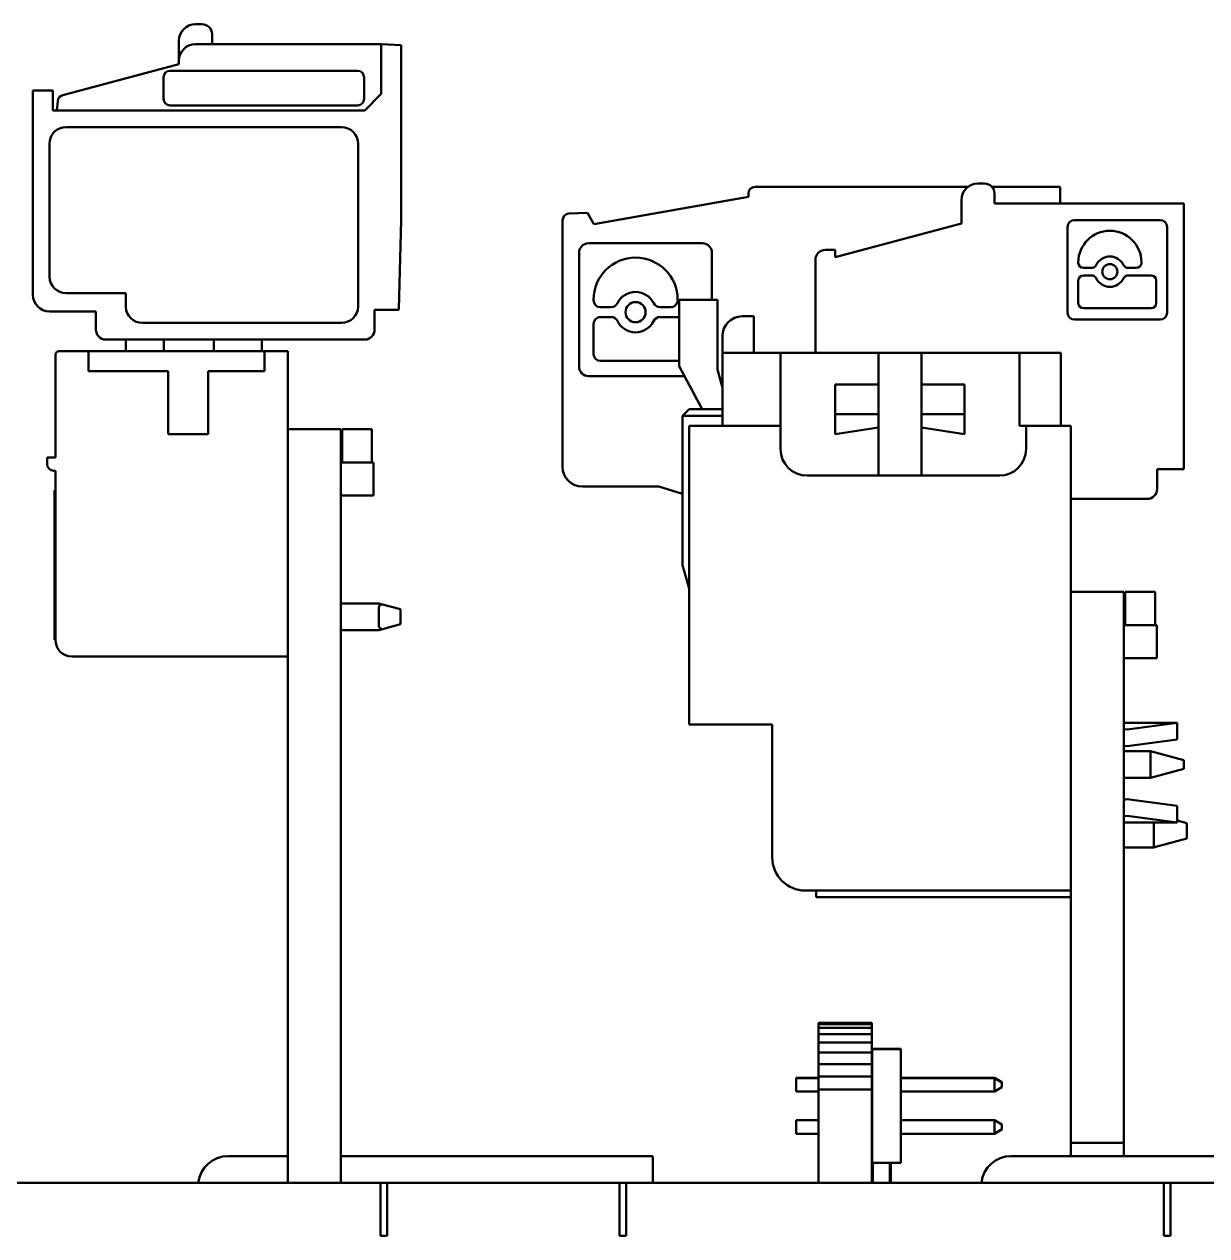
# Model space of a CAD drawing. Header units: millimetres. Extents: x 3100 to 5091, y 868 to 1900.
# Drawn here: x 3445 to 3480.64, y 1476.3 to 1512.8 of the extents above; entities that cross this region are included whole.
import ezdxf

# ---------------------------------------------------------------- set-up
doc = ezdxf.new("R2010")
doc.units = ezdxf.units.MM
doc.header["$LTSCALE"] = 1.8
doc.layers.add('외형선(ISO)', color=7, linetype='Continuous', lineweight=50)

msp = doc.modelspace()

# ---------------------------------------------------------------- linework, layer by layer
at = {"layer": '외형선(ISO)'}
for p, q in [((3450.16, 1512.796), (3450.36, 1512.796)), ((3449.66, 1511.696), (3449.66, 1512.296)), ((3450.16, 1512.196), (3455.76, 1512.196)), ((3450.66, 1512.496), (3450.66, 1512.196)), ((3455.76, 1512.196), (3456.36, 1512.164)), ((3455.76, 1512.196), (3455.76, 1510.696)), ((3456.36, 1512.164), (3456.36, 1506.896)), ((3446.159, 1510.658), (3449.66, 1511.596)), ((3449.66, 1511.596), (3449.66, 1511.696)), ((3449.198, 1510.548), (3449.198, 1511.196)), ((3449.398, 1511.396), (3455.043, 1511.396)), ((3455.243, 1511.196), (3455.243, 1510.548)), ((3445.26, 1510.796), (3445.86, 1510.796)), ((3445.26, 1504.646), (3445.26, 1510.796)), ((3445.86, 1510.796), (3445.86, 1510.196)), ((3445.986, 1510.196), (3446.011, 1510.482)), ((3455.043, 1510.348), (3449.398, 1510.348)), ((3455.26, 1510.196), (3455.76, 1510.696)), ((3445.86, 1510.196), (3445.986, 1510.196)), ((3455.26, 1510.196), (3445.986, 1510.196)), ((3454.56, 1509.696), (3446.26, 1509.696)), ((3445.76, 1509.196), (3445.76, 1505.184)), ((3455.06, 1504.297), (3455.06, 1509.196)), ((3467.022, 1507.896), (3473.44, 1507.896)), ((3473.74, 1507.996), (3473.94, 1507.996)), ((3474.164, 1507.896), (3476.222, 1507.896)), ((3476.222, 1507.896), (3476.222, 1507.396)), ((3462.168, 1506.776), (3466.822, 1507.596)), ((3466.822, 1507.696), (3466.822, 1507.596)), ((3473.24, 1506.796), (3473.24, 1507.496)), ((3474.24, 1507.696), (3474.24, 1507.396)), ((3461.972, 1507.116), (3461.413, 1507.092)), ((3461.972, 1507.116), (3462.168, 1506.776)), ((3474.24, 1507.396), (3479.94, 1507.396)), ((3479.94, 1507.396), (3479.94, 1499.396)), ((3456.36, 1506.896), (3456.291, 1504.216)), ((3461.222, 1499.466), (3461.222, 1506.892)), ((3469.44, 1505.778), (3473.24, 1506.796)), ((3476.651, 1506.896), (3479.229, 1506.896)), ((3476.44, 1504.107), (3476.44, 1506.686)), ((3479.44, 1506.686), (3479.44, 1504.107)), ((3462.003, 1506.196), (3465.441, 1506.196)), ((3469.14, 1505.996), (3469.44, 1505.996)), ((3469.44, 1505.996), (3469.44, 1505.778)), ((3461.722, 1502.477), (3461.722, 1505.915)), ((3465.722, 1505.915), (3465.722, 1504.496)), ((3468.84, 1502.896), (3468.84, 1505.696)), ((3476.765, 1505.622), (3476.765, 1505.61)), ((3478.667, 1505.61), (3478.667, 1505.622)), ((3476.923, 1505.452), (3477.163, 1505.452)), ((3478.269, 1505.452), (3478.509, 1505.452)), ((3476.765, 1505.073), (3476.765, 1504.396)), ((3477.163, 1505.231), (3476.923, 1505.231)), ((3478.957, 1505.231), (3478.269, 1505.231)), ((3479.115, 1504.396), (3479.115, 1505.073)), ((3446.26, 1504.697), (3448.06, 1504.697)), ((3448.06, 1504.697), (3448.06, 1504.284)), ((3447.16, 1504.146), (3445.76, 1504.146)), ((3447.16, 1503.596), (3447.16, 1504.146)), ((3456.271, 1504.196), (3455.56, 1504.196)), ((3455.56, 1504.196), (3455.56, 1503.596)), ((3462.155, 1504.48), (3462.155, 1504.497)), ((3462.686, 1504.269), (3462.366, 1504.269)), ((3464.481, 1504.269), (3464.161, 1504.269)), ((3464.692, 1504.497), (3464.692, 1504.48)), ((3465.89, 1504.496), (3464.74, 1504.496)), ((3464.74, 1504.496), (3464.74, 1502.496)), ((3465.89, 1502.396), (3465.89, 1504.496)), ((3476.923, 1504.238), (3478.957, 1504.238)), ((3448.56, 1503.797), (3454.56, 1503.797)), ((3462.366, 1503.975), (3462.686, 1503.975)), ((3464.161, 1503.975), (3464.74, 1503.975)), ((3466.99, 1503.996), (3466.64, 1503.996)), ((3466.99, 1503.696), (3466.99, 1503.996)), ((3479.229, 1503.896), (3476.651, 1503.896)), ((3462.155, 1502.862), (3462.155, 1503.765)), ((3466.99, 1502.896), (3466.99, 1503.696)), ((3455.26, 1503.296), (3447.46, 1503.296)), ((3448.06, 1502.946), (3448.06, 1503.296)), ((3449.21, 1502.946), (3449.21, 1503.296)), ((3450.71, 1502.946), (3450.71, 1503.296)), ((3452.16, 1503.296), (3452.16, 1502.946)), ((3466.04, 1503.396), (3466.04, 1502.896)), ((3445.94, 1499.746), (3445.94, 1502.846)), ((3446.04, 1502.946), (3446.94, 1502.946)), ((3446.94, 1502.346), (3446.94, 1502.946)), ((3446.94, 1502.946), (3452.24, 1502.946)), ((3452.24, 1502.946), (3452.94, 1502.946)), ((3452.24, 1502.946), (3452.24, 1502.346)), ((3452.94, 1502.946), (3452.94, 1500.596)), ((3466.94, 1502.896), (3466.04, 1502.896)), ((3466.04, 1502.896), (3466.04, 1500.696)), ((3467.79, 1502.896), (3466.94, 1502.896)), ((3467.79, 1500.696), (3467.79, 1502.896)), ((3470.74, 1502.896), (3467.79, 1502.896)), ((3470.74, 1502.896), (3470.74, 1501.946)), ((3472.04, 1502.896), (3470.74, 1502.896)), ((3474.99, 1502.896), (3472.04, 1502.896)), ((3472.04, 1501.946), (3472.04, 1502.896)), ((3475.34, 1502.896), (3474.99, 1502.896)), ((3474.99, 1500.696), (3474.99, 1502.896)), ((3476.24, 1502.896), (3475.34, 1502.896)), ((3476.24, 1500.696), (3476.24, 1502.896)), ((3449.34, 1502.346), (3446.94, 1502.346)), ((3449.34, 1500.446), (3449.34, 1502.346)), ((3450.54, 1502.346), (3450.54, 1500.446)), ((3452.24, 1502.346), (3450.54, 1502.346)), ((3464.74, 1502.652), (3462.366, 1502.652)), ((3464.74, 1502.496), (3465.433, 1501.196)), ((3466.04, 1501.841), (3465.89, 1502.396)), ((3464.9, 1502.196), (3462.003, 1502.196)), ((3470.74, 1501.946), (3469.44, 1501.946)), ((3469.44, 1501.046), (3469.44, 1501.946)), ((3470.74, 1501.946), (3470.74, 1501.046)), ((3473.34, 1501.946), (3472.04, 1501.946)), ((3472.04, 1501.046), (3472.04, 1501.946)), ((3473.34, 1501.946), (3473.34, 1501.046)), ((3464.84, 1500.996), (3465.04, 1501.196)), ((3464.84, 1500.996), (3466.04, 1500.996)), ((3464.84, 1496.496), (3464.84, 1500.996)), ((3465.04, 1501.196), (3466.04, 1501.196)), ((3469.44, 1501.046), (3469.44, 1500.446)), ((3470.74, 1501.046), (3469.44, 1501.046)), ((3470.74, 1500.646), (3470.74, 1501.046)), ((3473.34, 1501.046), (3472.04, 1501.046)), ((3472.04, 1501.046), (3472.04, 1500.646)), ((3473.34, 1500.446), (3473.34, 1501.046)), ((3452.94, 1477.896), (3452.94, 1500.596)), ((3454.54, 1500.596), (3452.94, 1500.596)), ((3454.54, 1500.596), (3454.54, 1477.896)), ((3455.48, 1500.596), (3454.58, 1500.596)), ((3454.58, 1500.596), (3454.58, 1499.846)), ((3455.48, 1500.596), (3455.48, 1499.846)), ((3465.04, 1500.696), (3467.79, 1500.696)), ((3465.04, 1491.696), (3465.04, 1500.696)), ((3467.79, 1500.696), (3467.79, 1499.996)), ((3469.44, 1500.446), (3470.74, 1500.646)), ((3470.74, 1500.646), (3470.74, 1499.196)), ((3472.04, 1499.196), (3472.04, 1500.646)), ((3472.04, 1500.646), (3473.34, 1500.446)), ((3474.99, 1500.696), (3475.19, 1500.696)), ((3475.19, 1500.696), (3476.54, 1500.696)), ((3475.19, 1499.996), (3475.19, 1500.696)), ((3476.54, 1500.696), (3476.54, 1495.696)), ((3450.54, 1500.446), (3449.34, 1500.446)), ((3454.58, 1499.596), (3454.58, 1499.846)), ((3455.48, 1499.596), (3455.48, 1499.846)), ((3445.94, 1499.746), (3445.69, 1499.746)), ((3445.69, 1499.546), (3445.69, 1499.746)), ((3454.54, 1499.596), (3455.528, 1499.596)), ((3455.528, 1498.596), (3455.528, 1499.596)), ((3479.94, 1499.396), (3479.14, 1499.396)), ((3479.14, 1499.396), (3479.14, 1498.796)), ((3445.89, 1499.346), (3445.94, 1499.346)), ((3445.94, 1499.346), (3445.94, 1494.246)), ((3468.59, 1499.196), (3474.39, 1499.196)), ((3445.94, 1498.746), (3445.91, 1498.746)), ((3445.91, 1498.746), (3445.91, 1498.246)), ((3464.122, 1498.866), (3461.822, 1498.866)), ((3464.122, 1498.866), (3464.84, 1498.652)), ((3455.528, 1498.596), (3454.54, 1498.596)), ((3478.84, 1498.496), (3476.54, 1498.496)), ((3445.91, 1498.246), (3445.91, 1494.746)), ((3465.04, 1495.796), (3464.84, 1496.496)), ((3476.54, 1495.696), (3478.14, 1495.696)), ((3476.54, 1479.096), (3476.54, 1495.696)), ((3478.14, 1495.696), (3478.14, 1479.096)), ((3479.08, 1495.696), (3478.18, 1495.696)), ((3478.18, 1495.696), (3478.18, 1494.946)), ((3479.08, 1495.696), (3479.08, 1494.946)), ((3455.687, 1495.346), (3454.54, 1495.346)), ((3455.687, 1495.346), (3455.796, 1495.317)), ((3455.687, 1495.246), (3455.687, 1494.646)), ((3456.34, 1495.171), (3455.796, 1495.317)), ((3456.34, 1495.171), (3456.34, 1494.721)), ((3445.91, 1494.746), (3445.91, 1494.246)), ((3455.796, 1494.576), (3456.34, 1494.721)), ((3478.14, 1494.696), (3479.128, 1494.696)), ((3478.18, 1494.696), (3478.18, 1494.946)), ((3479.08, 1494.696), (3479.08, 1494.946)), ((3479.128, 1493.696), (3479.128, 1494.696)), ((3455.687, 1494.546), (3454.54, 1494.546)), ((3455.796, 1494.576), (3455.687, 1494.546)), ((3445.94, 1494.246), (3445.91, 1494.246)), ((3452.94, 1493.746), (3446.44, 1493.746)), ((3479.128, 1493.696), (3478.14, 1493.696)), ((3479.74, 1491.746), (3478.14, 1491.746)), ((3478.24, 1491.546), (3479.74, 1491.746)), ((3479.74, 1491.746), (3479.74, 1491.246)), ((3467.54, 1491.696), (3465.04, 1491.696)), ((3467.54, 1487.696), (3467.54, 1491.696)), ((3478.14, 1491.56), (3478.24, 1491.546)), ((3478.24, 1491.046), (3478.14, 1491.06)), ((3479.74, 1491.246), (3478.24, 1491.046)), ((3478.14, 1490.896), (3478.94, 1490.896)), ((3478.94, 1490.896), (3479.94, 1490.629)), ((3478.94, 1490.096), (3478.94, 1490.896)), ((3479.94, 1490.364), (3478.94, 1490.096)), ((3479.94, 1490.629), (3479.94, 1490.364)), ((3478.14, 1490.096), (3478.94, 1490.096)), ((3478.14, 1489.433), (3478.24, 1489.446)), ((3478.24, 1489.446), (3479.74, 1489.246)), ((3479.74, 1489.246), (3479.74, 1488.746)), ((3478.24, 1488.946), (3478.14, 1488.933)), ((3479.74, 1488.746), (3478.24, 1488.946)), ((3478.14, 1488.746), (3479.74, 1488.746)), ((3479.04, 1488.007), (3479.04, 1488.746)), ((3480.04, 1488.729), (3479.74, 1488.809)), ((3480.04, 1488.729), (3480.04, 1488.264)), ((3479.059, 1488.001), (3480.04, 1488.264)), ((3478.14, 1487.996), (3479.04, 1487.996)), ((3479.04, 1487.996), (3479.04, 1488.007)), ((3479.04, 1487.996), (3479.059, 1488.001)), ((3476.54, 1486.696), (3468.54, 1486.696)), ((3468.87, 1486.496), (3468.87, 1486.696)), ((3476.54, 1486.496), (3468.87, 1486.496)), ((3470.54, 1482.712), (3468.937, 1482.712)), ((3468.937, 1482.674), (3468.937, 1482.712)), ((3470.54, 1482.674), (3468.937, 1482.674)), ((3468.937, 1482.559), (3468.937, 1482.674)), ((3470.54, 1482.674), (3470.54, 1482.712)), ((3470.54, 1482.559), (3470.54, 1482.674)), ((3470.54, 1482.559), (3468.937, 1482.559)), ((3468.937, 1482.373), (3468.937, 1482.559)), ((3470.54, 1482.373), (3468.937, 1482.373)), ((3468.937, 1482.123), (3468.937, 1482.373)), ((3470.54, 1482.373), (3470.54, 1482.559)), ((3470.54, 1482.123), (3470.54, 1482.373)), ((3470.54, 1482.123), (3468.937, 1482.123)), ((3468.937, 1481.819), (3468.937, 1482.123)), ((3470.54, 1481.819), (3470.54, 1482.123)), ((3471.416, 1481.928), (3470.552, 1481.928)), ((3470.552, 1481.928), (3470.552, 1481.923)), ((3471.416, 1481.923), (3470.552, 1481.923)), ((3470.552, 1481.923), (3470.552, 1478.494)), ((3471.416, 1481.928), (3471.416, 1481.923)), ((3471.416, 1481.923), (3471.416, 1478.494)), ((3470.54, 1481.819), (3468.937, 1481.819)), ((3468.937, 1481.471), (3468.937, 1481.819)), ((3470.54, 1481.471), (3470.54, 1481.819)), ((3470.54, 1481.471), (3468.937, 1481.471)), ((3468.937, 1481.094), (3468.937, 1481.471)), ((3470.54, 1481.094), (3470.54, 1481.471)), ((3468.266, 1481.051), (3468.266, 1481.051)), ((3468.266, 1481.051), (3468.266, 1481.051)), ((3468.937, 1481.051), (3468.266, 1481.051)), ((3468.937, 1481.051), (3468.266, 1481.051)), ((3468.266, 1481.051), (3468.937, 1481.051)), ((3468.266, 1481.051), (3468.266, 1481.051)), ((3468.937, 1481.051), (3468.266, 1481.051)), ((3468.266, 1481.051), (3468.937, 1481.051)), ((3468.266, 1481.051), (3468.266, 1481.051)), ((3468.937, 1481.051), (3468.266, 1481.051)), ((3468.266, 1481.051), (3468.266, 1481.051)), ((3468.266, 1481.051), (3468.266, 1481.05)), ((3468.266, 1481.05), (3468.937, 1481.05)), ((3468.266, 1481.05), (3468.266, 1481.05)), ((3468.937, 1481.05), (3468.266, 1481.05)), ((3468.266, 1481.05), (3468.937, 1481.05)), ((3468.266, 1481.05), (3468.266, 1481.05)), ((3468.937, 1481.05), (3468.266, 1481.05)), ((3468.266, 1481.05), (3468.937, 1481.05)), ((3468.266, 1481.05), (3468.266, 1481.05)), ((3468.937, 1481.05), (3468.266, 1481.05)), ((3468.266, 1481.05), (3468.937, 1481.05)), ((3468.266, 1481.05), (3468.266, 1481.05)), ((3468.937, 1481.05), (3468.266, 1481.05)), ((3468.266, 1481.05), (3468.266, 1481.05)), ((3468.266, 1481.05), (3468.266, 1481.049)), ((3468.266, 1481.05), (3468.266, 1481.05)), ((3468.266, 1481.05), (3468.266, 1481.05)), ((3468.266, 1481.049), (3468.937, 1481.049)), ((3468.266, 1481.049), (3468.266, 1481.049)), ((3468.937, 1481.049), (3468.266, 1481.049)), ((3468.266, 1481.049), (3468.937, 1481.049)), ((3468.266, 1481.049), (3468.266, 1481.049)), ((3468.937, 1481.049), (3468.266, 1481.049)), ((3468.266, 1481.049), (3468.937, 1481.049)), ((3468.266, 1481.049), (3468.266, 1481.049)), ((3468.937, 1481.049), (3468.266, 1481.049)), ((3468.266, 1481.049), (3468.937, 1481.049)), ((3468.266, 1481.049), (3468.266, 1481.049)), ((3468.937, 1481.049), (3468.266, 1481.049)), ((3468.266, 1481.049), (3468.937, 1481.049)), ((3468.266, 1481.049), (3468.266, 1481.048)), ((3468.266, 1481.049), (3468.266, 1481.049)), ((3468.266, 1481.049), (3468.266, 1481.049)), ((3468.266, 1481.049), (3468.266, 1481.049)), ((3468.266, 1481.049), (3468.266, 1481.049)), ((3468.266, 1481.048), (3468.266, 1481.047)), ((3468.937, 1481.048), (3468.266, 1481.048)), ((3468.266, 1481.048), (3468.937, 1481.048)), ((3468.266, 1481.048), (3468.266, 1481.048)), ((3468.937, 1481.048), (3468.266, 1481.048)), ((3468.266, 1481.048), (3468.937, 1481.048)), ((3468.266, 1481.048), (3468.266, 1481.048)), ((3468.937, 1481.048), (3468.266, 1481.048)), ((3468.266, 1481.048), (3468.937, 1481.048)), ((3468.266, 1481.048), (3468.266, 1481.048)), ((3468.937, 1481.048), (3468.266, 1481.048)), ((3468.266, 1481.048), (3468.937, 1481.048)), ((3468.266, 1481.048), (3468.266, 1481.048)), ((3468.266, 1481.048), (3468.266, 1481.048)), ((3468.266, 1481.048), (3468.266, 1481.048)), ((3468.266, 1481.048), (3468.266, 1481.048)), ((3468.266, 1481.047), (3468.266, 1480.641)), ((3468.266, 1481.047), (3468.266, 1481.047)), ((3468.266, 1481.047), (3468.266, 1481.047)), ((3468.266, 1481.047), (3468.937, 1481.047)), ((3468.937, 1481.047), (3468.266, 1481.047)), ((3468.937, 1481.047), (3468.266, 1481.047)), ((3470.54, 1481.094), (3468.937, 1481.094)), ((3468.937, 1480.702), (3468.937, 1481.094)), ((3470.54, 1480.702), (3470.54, 1481.094)), ((3470.552, 1481.051), (3470.54, 1481.051)), ((3470.552, 1481.051), (3470.54, 1481.051)), ((3470.54, 1481.051), (3470.552, 1481.051)), ((3470.552, 1481.051), (3470.54, 1481.051)), ((3470.54, 1481.051), (3470.552, 1481.051)), ((3470.552, 1481.051), (3470.54, 1481.051)), ((3470.54, 1481.05), (3470.552, 1481.05)), ((3470.552, 1481.05), (3470.54, 1481.05)), ((3470.54, 1481.05), (3470.552, 1481.05)), ((3470.552, 1481.05), (3470.54, 1481.05)), ((3470.54, 1481.05), (3470.552, 1481.05)), ((3470.552, 1481.05), (3470.54, 1481.05)), ((3470.54, 1481.05), (3470.552, 1481.05)), ((3470.552, 1481.05), (3470.54, 1481.05)), ((3470.54, 1481.049), (3470.552, 1481.049)), ((3470.552, 1481.049), (3470.54, 1481.049)), ((3470.54, 1481.049), (3470.552, 1481.049)), ((3470.552, 1481.049), (3470.54, 1481.049)), ((3470.54, 1481.049), (3470.552, 1481.049)), ((3470.552, 1481.049), (3470.54, 1481.049)), ((3470.54, 1481.049), (3470.552, 1481.049)), ((3470.552, 1481.049), (3470.54, 1481.049)), ((3470.54, 1481.049), (3470.552, 1481.049)), ((3470.552, 1481.048), (3470.54, 1481.048)), ((3470.54, 1481.048), (3470.552, 1481.048)), ((3470.552, 1481.048), (3470.54, 1481.048)), ((3470.54, 1481.048), (3470.552, 1481.048)), ((3470.552, 1481.048), (3470.54, 1481.048)), ((3470.54, 1481.048), (3470.552, 1481.048)), ((3470.552, 1481.048), (3470.54, 1481.048)), ((3470.54, 1481.048), (3470.552, 1481.048)), ((3470.54, 1481.047), (3470.552, 1481.047)), ((3470.552, 1481.047), (3470.54, 1481.047)), ((3470.552, 1481.047), (3470.54, 1481.047)), ((3474.235, 1481.051), (3471.416, 1481.051)), ((3474.235, 1481.051), (3471.416, 1481.051)), ((3474.235, 1481.051), (3471.416, 1481.051)), ((3471.416, 1481.051), (3474.235, 1481.051)), ((3474.235, 1481.051), (3471.416, 1481.051)), ((3471.416, 1481.051), (3474.235, 1481.051)), ((3474.235, 1481.05), (3471.416, 1481.05)), ((3471.416, 1481.05), (3474.235, 1481.05)), ((3474.235, 1481.05), (3471.416, 1481.05)), ((3471.416, 1481.05), (3474.235, 1481.05)), ((3474.235, 1481.05), (3471.416, 1481.05)), ((3471.416, 1481.05), (3474.235, 1481.05)), ((3474.235, 1481.05), (3471.416, 1481.05)), ((3471.416, 1481.05), (3474.235, 1481.05)), ((3471.416, 1481.049), (3474.235, 1481.049)), ((3474.235, 1481.049), (3471.416, 1481.049)), ((3471.416, 1481.049), (3474.235, 1481.049)), ((3474.235, 1481.049), (3471.416, 1481.049)), ((3471.416, 1481.049), (3474.235, 1481.049)), ((3474.235, 1481.049), (3471.416, 1481.049)), ((3471.416, 1481.049), (3474.235, 1481.049)), ((3474.235, 1481.049), (3471.416, 1481.049)), ((3471.416, 1481.049), (3474.235, 1481.049)), ((3471.416, 1481.048), (3474.235, 1481.048)), ((3474.235, 1481.048), (3471.416, 1481.048)), ((3471.416, 1481.048), (3474.235, 1481.048)), ((3474.235, 1481.048), (3471.416, 1481.048)), ((3471.416, 1481.048), (3474.235, 1481.048)), ((3474.235, 1481.048), (3471.416, 1481.048)), ((3471.416, 1481.048), (3474.235, 1481.048)), ((3474.235, 1481.048), (3471.416, 1481.048)), ((3474.235, 1481.047), (3471.416, 1481.047)), ((3471.416, 1481.047), (3474.235, 1481.047)), ((3474.235, 1481.047), (3471.416, 1481.047)), ((3474.235, 1481.051), (3474.464, 1480.919)), ((3474.235, 1481.051), (3474.235, 1481.051)), ((3474.464, 1480.919), (3474.235, 1481.051)), ((3474.235, 1481.051), (3474.464, 1480.919)), ((3474.235, 1481.051), (3474.235, 1481.051)), ((3474.464, 1480.919), (3474.235, 1481.051)), ((3474.235, 1481.051), (3474.235, 1481.051)), ((3474.235, 1481.051), (3474.235, 1481.051)), ((3474.235, 1481.051), (3474.235, 1481.051)), ((3474.235, 1481.051), (3474.464, 1480.919)), ((3474.464, 1480.919), (3474.235, 1481.051)), ((3474.235, 1481.051), (3474.235, 1481.05)), ((3474.235, 1481.05), (3474.235, 1481.05)), ((3474.235, 1481.05), (3474.235, 1481.05)), ((3474.235, 1481.05), (3474.235, 1481.05)), ((3474.235, 1481.05), (3474.235, 1481.05)), ((3474.235, 1481.05), (3474.464, 1480.918)), ((3474.464, 1480.918), (3474.235, 1481.05)), ((3474.235, 1481.05), (3474.235, 1481.05)), ((3474.235, 1481.05), (3474.464, 1480.918)), ((3474.464, 1480.918), (3474.235, 1481.05)), ((3474.235, 1481.05), (3474.235, 1481.05)), ((3474.235, 1481.05), (3474.464, 1480.918)), ((3474.464, 1480.918), (3474.235, 1481.05)), ((3474.235, 1481.05), (3474.235, 1481.05)), ((3474.235, 1481.05), (3474.464, 1480.918)), ((3474.464, 1480.918), (3474.235, 1481.05)), ((3474.235, 1481.05), (3474.235, 1481.049)), ((3474.235, 1481.049), (3474.235, 1481.048)), ((3474.235, 1481.049), (3474.235, 1481.049)), ((3474.235, 1481.049), (3474.235, 1481.049)), ((3474.235, 1481.049), (3474.235, 1481.049)), ((3474.235, 1481.049), (3474.235, 1481.049)), ((3474.235, 1481.049), (3474.464, 1480.917)), ((3474.464, 1480.917), (3474.235, 1481.049)), ((3474.235, 1481.049), (3474.235, 1481.049)), ((3474.235, 1481.049), (3474.464, 1480.917)), ((3474.464, 1480.917), (3474.235, 1481.049)), ((3474.235, 1481.049), (3474.235, 1481.049)), ((3474.235, 1481.049), (3474.464, 1480.917)), ((3474.464, 1480.917), (3474.235, 1481.049)), ((3474.235, 1481.049), (3474.235, 1481.049)), ((3474.235, 1481.049), (3474.464, 1480.917)), ((3474.464, 1480.917), (3474.235, 1481.049)), ((3474.235, 1481.049), (3474.235, 1481.049)), ((3474.235, 1481.049), (3474.464, 1480.917)), ((3474.235, 1481.048), (3474.235, 1481.047)), ((3474.235, 1481.048), (3474.235, 1481.048)), ((3474.235, 1481.048), (3474.235, 1481.048)), ((3474.235, 1481.048), (3474.235, 1481.048)), ((3474.235, 1481.048), (3474.464, 1480.916)), ((3474.235, 1481.048), (3474.464, 1480.916)), ((3474.464, 1480.916), (3474.235, 1481.048)), ((3474.235, 1481.048), (3474.464, 1480.916)), ((3474.464, 1480.916), (3474.235, 1481.048)), ((3474.235, 1481.048), (3474.464, 1480.916)), ((3474.235, 1481.048), (3474.235, 1481.048)), ((3474.464, 1480.916), (3474.235, 1481.048)), ((3474.235, 1481.048), (3474.235, 1481.048)), ((3474.464, 1480.916), (3474.235, 1481.048)), ((3474.235, 1481.048), (3474.235, 1481.048)), ((3474.235, 1481.048), (3474.235, 1481.048)), ((3474.235, 1481.047), (3474.464, 1480.915)), ((3474.235, 1481.047), (3474.235, 1481.047)), ((3474.464, 1480.915), (3474.235, 1481.047)), ((3474.464, 1480.916), (3474.235, 1481.047)), ((3474.235, 1481.047), (3474.235, 1481.047)), ((3474.235, 1481.047), (3474.235, 1480.641)), ((3474.464, 1480.919), (3474.464, 1480.919)), ((3474.464, 1480.919), (3474.464, 1480.919)), ((3474.464, 1480.919), (3474.464, 1480.919)), ((3474.464, 1480.919), (3474.464, 1480.919)), ((3474.464, 1480.918), (3474.464, 1480.919)), ((3474.464, 1480.919), (3474.464, 1480.919)), ((3474.464, 1480.918), (3474.464, 1480.918)), ((3474.464, 1480.918), (3474.464, 1480.918)), ((3474.464, 1480.918), (3474.464, 1480.918)), ((3474.464, 1480.917), (3474.464, 1480.918)), ((3474.464, 1480.918), (3474.464, 1480.918)), ((3474.464, 1480.918), (3474.464, 1480.918)), ((3474.464, 1480.918), (3474.464, 1480.918)), ((3474.464, 1480.918), (3474.464, 1480.918)), ((3474.464, 1480.917), (3474.464, 1480.917)), ((3474.464, 1480.917), (3474.464, 1480.917)), ((3474.464, 1480.917), (3474.464, 1480.917)), ((3474.464, 1480.917), (3474.464, 1480.917)), ((3474.464, 1480.917), (3474.464, 1480.916)), ((3474.464, 1480.917), (3474.464, 1480.917)), ((3474.464, 1480.917), (3474.464, 1480.917)), ((3474.464, 1480.917), (3474.464, 1480.917)), ((3474.464, 1480.917), (3474.464, 1480.917)), ((3474.464, 1480.916), (3474.464, 1480.916)), ((3474.464, 1480.915), (3474.464, 1480.916)), ((3474.464, 1480.916), (3474.464, 1480.916)), ((3474.464, 1480.916), (3474.464, 1480.916)), ((3474.464, 1480.916), (3474.464, 1480.916)), ((3474.464, 1480.916), (3474.464, 1480.916)), ((3474.464, 1480.916), (3474.464, 1480.916)), ((3474.464, 1480.916), (3474.464, 1480.916)), ((3474.464, 1480.916), (3474.464, 1480.916)), ((3474.464, 1480.915), (3474.464, 1480.915)), ((3474.464, 1480.915), (3474.464, 1480.773)), ((3468.266, 1480.641), (3468.937, 1480.641)), ((3470.54, 1480.702), (3468.937, 1480.702)), ((3468.937, 1477.896), (3468.937, 1480.702)), ((3470.54, 1477.896), (3470.54, 1480.702)), ((3470.54, 1480.641), (3470.552, 1480.641)), ((3471.416, 1480.641), (3474.235, 1480.641)), ((3471.416, 1480.638), (3474.235, 1480.638)), ((3474.235, 1480.641), (3474.464, 1480.773)), ((3474.235, 1480.638), (3474.464, 1480.77)), ((3474.235, 1480.641), (3474.235, 1480.638)), ((3474.464, 1480.773), (3474.464, 1480.77)), ((3468.266, 1479.781), (3468.266, 1479.781)), ((3468.266, 1479.781), (3468.266, 1479.781)), ((3468.937, 1479.781), (3468.266, 1479.781)), ((3468.937, 1479.781), (3468.266, 1479.781)), ((3468.266, 1479.781), (3468.266, 1479.781)), ((3468.266, 1479.781), (3468.266, 1479.781)), ((3468.266, 1479.781), (3468.266, 1479.78)), ((3468.266, 1479.781), (3468.266, 1479.781)), ((3468.937, 1479.781), (3468.266, 1479.781)), ((3468.266, 1479.781), (3468.937, 1479.781)), ((3468.937, 1479.781), (3468.266, 1479.781)), ((3468.266, 1479.781), (3468.937, 1479.781)), ((3468.266, 1479.78), (3468.266, 1479.78)), ((3468.266, 1479.78), (3468.266, 1479.78)), ((3468.266, 1479.78), (3468.266, 1479.78)), ((3468.266, 1479.78), (3468.266, 1479.78)), ((3468.266, 1479.78), (3468.266, 1479.78)), ((3468.266, 1479.78), (3468.266, 1479.78)), ((3468.937, 1479.78), (3468.266, 1479.78)), ((3468.266, 1479.78), (3468.266, 1479.779)), ((3468.266, 1479.78), (3468.937, 1479.78)), ((3468.937, 1479.78), (3468.266, 1479.78)), ((3468.266, 1479.78), (3468.937, 1479.78)), ((3468.937, 1479.78), (3468.266, 1479.78)), ((3468.266, 1479.78), (3468.937, 1479.78)), ((3468.937, 1479.78), (3468.266, 1479.78)), ((3468.266, 1479.78), (3468.937, 1479.78)), ((3468.266, 1479.78), (3468.266, 1479.78)), ((3468.266, 1479.779), (3468.937, 1479.779)), ((3468.937, 1479.779), (3468.266, 1479.779)), ((3468.266, 1479.779), (3468.266, 1479.779)), ((3468.266, 1479.779), (3468.937, 1479.779)), ((3468.937, 1479.779), (3468.266, 1479.779)), ((3468.266, 1479.779), (3468.266, 1479.779)), ((3468.266, 1479.779), (3468.937, 1479.779)), ((3468.937, 1479.779), (3468.266, 1479.779)), ((3468.266, 1479.779), (3468.266, 1479.779)), ((3468.266, 1479.779), (3468.937, 1479.779)), ((3468.937, 1479.779), (3468.266, 1479.779)), ((3468.266, 1479.779), (3468.266, 1479.779)), ((3468.266, 1479.779), (3468.937, 1479.779)), ((3468.266, 1479.779), (3468.266, 1479.778)), ((3468.266, 1479.779), (3468.266, 1479.779)), ((3468.266, 1479.779), (3468.266, 1479.779)), ((3468.266, 1479.779), (3468.266, 1479.779)), ((3468.266, 1479.779), (3468.266, 1479.779)), ((3468.266, 1479.778), (3468.937, 1479.778)), ((3468.937, 1479.778), (3468.266, 1479.778)), ((3468.266, 1479.778), (3468.266, 1479.778)), ((3468.266, 1479.778), (3468.937, 1479.778)), ((3468.937, 1479.778), (3468.266, 1479.778)), ((3468.266, 1479.778), (3468.266, 1479.778)), ((3468.266, 1479.778), (3468.937, 1479.778)), ((3468.937, 1479.778), (3468.266, 1479.778)), ((3468.266, 1479.778), (3468.266, 1479.778)), ((3468.266, 1479.778), (3468.937, 1479.778)), ((3468.937, 1479.778), (3468.266, 1479.778)), ((3468.266, 1479.778), (3468.266, 1479.778)), ((3468.266, 1479.778), (3468.266, 1479.777)), ((3468.266, 1479.778), (3468.266, 1479.778)), ((3468.266, 1479.778), (3468.266, 1479.778)), ((3468.266, 1479.778), (3468.266, 1479.778)), ((3468.266, 1479.777), (3468.266, 1479.371)), ((3468.266, 1479.777), (3468.266, 1479.777)), ((3468.937, 1479.777), (3468.266, 1479.777)), ((3468.266, 1479.777), (3468.266, 1479.777)), ((3468.266, 1479.777), (3468.937, 1479.777)), ((3468.937, 1479.777), (3468.266, 1479.777)), ((3470.552, 1479.781), (3470.54, 1479.781)), ((3470.552, 1479.781), (3470.54, 1479.781)), ((3470.552, 1479.781), (3470.54, 1479.781)), ((3470.54, 1479.781), (3470.552, 1479.781)), ((3470.552, 1479.781), (3470.54, 1479.781)), ((3470.54, 1479.781), (3470.552, 1479.781)), ((3470.552, 1479.78), (3470.54, 1479.78)), ((3470.54, 1479.78), (3470.552, 1479.78)), ((3470.552, 1479.78), (3470.54, 1479.78)), ((3470.54, 1479.78), (3470.552, 1479.78)), ((3470.552, 1479.78), (3470.54, 1479.78)), ((3470.54, 1479.78), (3470.552, 1479.78)), ((3470.552, 1479.78), (3470.54, 1479.78)), ((3470.54, 1479.78), (3470.552, 1479.78)), ((3470.54, 1479.779), (3470.552, 1479.779)), ((3470.552, 1479.779), (3470.54, 1479.779)), ((3470.54, 1479.779), (3470.552, 1479.779)), ((3470.552, 1479.779), (3470.54, 1479.779)), ((3470.54, 1479.779), (3470.552, 1479.779)), ((3470.552, 1479.779), (3470.54, 1479.779)), ((3470.54, 1479.779), (3470.552, 1479.779)), ((3470.552, 1479.779), (3470.54, 1479.779)), ((3470.54, 1479.779), (3470.552, 1479.779)), ((3470.54, 1479.778), (3470.552, 1479.778)), ((3470.552, 1479.778), (3470.54, 1479.778)), ((3470.54, 1479.778), (3470.552, 1479.778)), ((3470.552, 1479.778), (3470.54, 1479.778)), ((3470.54, 1479.778), (3470.552, 1479.778)), ((3470.552, 1479.778), (3470.54, 1479.778)), ((3470.54, 1479.778), (3470.552, 1479.778)), ((3470.552, 1479.778), (3470.54, 1479.778)), ((3470.552, 1479.777), (3470.54, 1479.777)), ((3470.54, 1479.777), (3470.552, 1479.777)), ((3470.552, 1479.777), (3470.54, 1479.777)), ((3474.235, 1479.781), (3471.416, 1479.781)), ((3474.235, 1479.781), (3471.416, 1479.781)), ((3474.235, 1479.781), (3471.416, 1479.781)), ((3471.416, 1479.781), (3474.235, 1479.781)), ((3474.235, 1479.781), (3471.416, 1479.781)), ((3471.416, 1479.781), (3474.235, 1479.781)), ((3474.235, 1479.78), (3471.416, 1479.78)), ((3471.416, 1479.78), (3474.235, 1479.78)), ((3474.235, 1479.78), (3471.416, 1479.78)), ((3471.416, 1479.78), (3474.235, 1479.78)), ((3474.235, 1479.78), (3471.416, 1479.78)), ((3471.416, 1479.78), (3474.235, 1479.78)), ((3474.235, 1479.78), (3471.416, 1479.78)), ((3471.416, 1479.78), (3474.235, 1479.78)), ((3471.416, 1479.779), (3474.235, 1479.779)), ((3474.235, 1479.779), (3471.416, 1479.779)), ((3471.416, 1479.779), (3474.235, 1479.779)), ((3474.235, 1479.779), (3471.416, 1479.779)), ((3471.416, 1479.779), (3474.235, 1479.779)), ((3474.235, 1479.779), (3471.416, 1479.779)), ((3471.416, 1479.779), (3474.235, 1479.779)), ((3474.235, 1479.779), (3471.416, 1479.779)), ((3471.416, 1479.779), (3474.235, 1479.779)), ((3471.416, 1479.778), (3474.235, 1479.778)), ((3474.235, 1479.778), (3471.416, 1479.778)), ((3471.416, 1479.778), (3474.235, 1479.778)), ((3474.235, 1479.778), (3471.416, 1479.778)), ((3471.416, 1479.778), (3474.235, 1479.778)), ((3474.235, 1479.778), (3471.416, 1479.778)), ((3471.416, 1479.778), (3474.235, 1479.778)), ((3474.235, 1479.778), (3471.416, 1479.778)), ((3474.235, 1479.777), (3471.416, 1479.777)), ((3474.235, 1479.777), (3471.416, 1479.777)), ((3471.416, 1479.777), (3474.235, 1479.777)), ((3474.235, 1479.781), (3474.464, 1479.649)), ((3474.235, 1479.781), (3474.235, 1479.781)), ((3474.464, 1479.649), (3474.235, 1479.781)), ((3474.235, 1479.781), (3474.235, 1479.781)), ((3474.235, 1479.781), (3474.235, 1479.781)), ((3474.235, 1479.781), (3474.235, 1479.781)), ((3474.235, 1479.781), (3474.464, 1479.649)), ((3474.464, 1479.649), (3474.235, 1479.781)), ((3474.235, 1479.781), (3474.235, 1479.781)), ((3474.235, 1479.781), (3474.464, 1479.649)), ((3474.464, 1479.649), (3474.235, 1479.781)), ((3474.235, 1479.781), (3474.235, 1479.78)), ((3474.235, 1479.78), (3474.235, 1479.78)), ((3474.235, 1479.78), (3474.235, 1479.78)), ((3474.235, 1479.78), (3474.235, 1479.78)), ((3474.235, 1479.78), (3474.235, 1479.78)), ((3474.235, 1479.78), (3474.235, 1479.779)), ((3474.464, 1479.648), (3474.235, 1479.78)), ((3474.235, 1479.78), (3474.235, 1479.78)), ((3474.235, 1479.78), (3474.464, 1479.648)), ((3474.464, 1479.648), (3474.235, 1479.78)), ((3474.235, 1479.78), (3474.235, 1479.78)), ((3474.235, 1479.78), (3474.464, 1479.648)), ((3474.464, 1479.648), (3474.235, 1479.78)), ((3474.235, 1479.78), (3474.235, 1479.78)), ((3474.235, 1479.78), (3474.464, 1479.648)), ((3474.464, 1479.648), (3474.235, 1479.78)), ((3474.235, 1479.78), (3474.464, 1479.648)), ((3474.235, 1479.779), (3474.235, 1479.778)), ((3474.235, 1479.779), (3474.235, 1479.779)), ((3474.235, 1479.779), (3474.235, 1479.779)), ((3474.235, 1479.779), (3474.235, 1479.779)), ((3474.235, 1479.779), (3474.235, 1479.779)), ((3474.235, 1479.779), (3474.464, 1479.647)), ((3474.235, 1479.779), (3474.464, 1479.647)), ((3474.464, 1479.647), (3474.235, 1479.779)), ((3474.235, 1479.779), (3474.464, 1479.647)), ((3474.464, 1479.647), (3474.235, 1479.779)), ((3474.235, 1479.779), (3474.235, 1479.779)), ((3474.235, 1479.779), (3474.235, 1479.779)), ((3474.235, 1479.779), (3474.235, 1479.779)), ((3474.464, 1479.647), (3474.235, 1479.779)), ((3474.235, 1479.779), (3474.235, 1479.779)), ((3474.235, 1479.779), (3474.464, 1479.647)), ((3474.464, 1479.647), (3474.235, 1479.779)), ((3474.235, 1479.779), (3474.464, 1479.647)), ((3474.235, 1479.778), (3474.235, 1479.777)), ((3474.235, 1479.778), (3474.235, 1479.778)), ((3474.235, 1479.778), (3474.235, 1479.778)), ((3474.235, 1479.778), (3474.235, 1479.778)), ((3474.235, 1479.778), (3474.464, 1479.646)), ((3474.235, 1479.778), (3474.464, 1479.646)), ((3474.464, 1479.646), (3474.235, 1479.778)), ((3474.235, 1479.778), (3474.464, 1479.646)), ((3474.464, 1479.646), (3474.235, 1479.778)), ((3474.235, 1479.778), (3474.464, 1479.646)), ((3474.464, 1479.646), (3474.235, 1479.778)), ((3474.235, 1479.778), (3474.235, 1479.778)), ((3474.464, 1479.646), (3474.235, 1479.778)), ((3474.235, 1479.778), (3474.235, 1479.778)), ((3474.235, 1479.778), (3474.235, 1479.778)), ((3474.235, 1479.778), (3474.235, 1479.778)), ((3474.464, 1479.646), (3474.235, 1479.777)), ((3474.235, 1479.777), (3474.235, 1479.777)), ((3474.235, 1479.777), (3474.464, 1479.645)), ((3474.235, 1479.777), (3474.235, 1479.777)), ((3474.464, 1479.645), (3474.235, 1479.777)), ((3474.235, 1479.777), (3474.235, 1479.371)), ((3468.266, 1479.371), (3468.937, 1479.371)), ((3470.54, 1479.371), (3470.552, 1479.371)), ((3471.416, 1479.371), (3474.235, 1479.371)), ((3471.416, 1479.368), (3474.235, 1479.368)), ((3474.235, 1479.371), (3474.464, 1479.503)), ((3474.235, 1479.368), (3474.464, 1479.5)), ((3474.235, 1479.371), (3474.235, 1479.368)), ((3474.464, 1479.649), (3474.464, 1479.649)), ((3474.464, 1479.649), (3474.464, 1479.649)), ((3474.464, 1479.649), (3474.464, 1479.648)), ((3474.464, 1479.649), (3474.464, 1479.649)), ((3474.464, 1479.649), (3474.464, 1479.649)), ((3474.464, 1479.649), (3474.464, 1479.649)), ((3474.464, 1479.648), (3474.464, 1479.648)), ((3474.464, 1479.648), (3474.464, 1479.647)), ((3474.464, 1479.648), (3474.464, 1479.648)), ((3474.464, 1479.648), (3474.464, 1479.648)), ((3474.464, 1479.648), (3474.464, 1479.648)), ((3474.464, 1479.648), (3474.464, 1479.648)), ((3474.464, 1479.648), (3474.464, 1479.648)), ((3474.464, 1479.648), (3474.464, 1479.648)), ((3474.464, 1479.647), (3474.464, 1479.646)), ((3474.464, 1479.647), (3474.464, 1479.647)), ((3474.464, 1479.647), (3474.464, 1479.647)), ((3474.464, 1479.647), (3474.464, 1479.647)), ((3474.464, 1479.647), (3474.464, 1479.647)), ((3474.464, 1479.647), (3474.464, 1479.647)), ((3474.464, 1479.647), (3474.464, 1479.647)), ((3474.464, 1479.647), (3474.464, 1479.647)), ((3474.464, 1479.647), (3474.464, 1479.647)), ((3474.464, 1479.646), (3474.464, 1479.646)), ((3474.464, 1479.646), (3474.464, 1479.645)), ((3474.464, 1479.646), (3474.464, 1479.646)), ((3474.464, 1479.646), (3474.464, 1479.646)), ((3474.464, 1479.646), (3474.464, 1479.646)), ((3474.464, 1479.646), (3474.464, 1479.646)), ((3474.464, 1479.646), (3474.464, 1479.646)), ((3474.464, 1479.646), (3474.464, 1479.646)), ((3474.464, 1479.646), (3474.464, 1479.646)), ((3474.464, 1479.645), (3474.464, 1479.645)), ((3474.464, 1479.645), (3474.464, 1479.503)), ((3474.464, 1479.503), (3474.464, 1479.5)), ((3476.54, 1479.096), (3476.54, 1478.696)), ((3476.54, 1479.096), (3478.14, 1479.096)), ((3478.14, 1478.696), (3478.14, 1479.096)), ((3451.14, 1478.696), (3452.94, 1478.696)), ((3454.54, 1478.696), (3461.94, 1478.696)), ((3461.94, 1478.696), (3463.94, 1478.696)), ((3463.94, 1477.896), (3463.94, 1478.696)), ((3474.74, 1478.696), (3485.54, 1478.696)), ((3471.416, 1478.494), (3470.552, 1478.494)), ((3470.575, 1477.896), (3470.575, 1478.494)), ((3471.085, 1478.494), (3471.085, 1477.896)), ((3471.12, 1477.896), (3471.12, 1478.494)), ((3455.74, 1477.896), (3439.54, 1477.896)), ((3455.74, 1477.896), (3455.74, 1476.896)), ((3455.74, 1477.896), (3455.94, 1477.896)), ((3455.94, 1476.896), (3455.94, 1477.896)), ((3462.94, 1477.896), (3455.94, 1477.896)), ((3462.94, 1477.896), (3462.94, 1476.896)), ((3463.14, 1477.896), (3462.94, 1477.896)), ((3463.14, 1476.896), (3463.14, 1477.896)), ((3479.34, 1477.896), (3463.14, 1477.896)), ((3479.34, 1477.896), (3479.34, 1476.896)), ((3479.34, 1477.896), (3479.54, 1477.896)), ((3479.54, 1476.896), (3479.54, 1477.896)), ((3486.54, 1477.896), (3479.54, 1477.896)), ((3455.74, 1476.296), (3455.74, 1476.896)), ((3455.94, 1476.896), (3455.94, 1476.296)), ((3462.94, 1476.296), (3462.94, 1476.896)), ((3463.14, 1476.896), (3463.14, 1476.296)), ((3479.34, 1476.296), (3479.34, 1476.896)), ((3479.54, 1476.896), (3479.54, 1476.296)), ((3455.94, 1476.296), (3455.74, 1476.296)), ((3463.14, 1476.296), (3462.94, 1476.296)), ((3479.54, 1476.296), (3479.34, 1476.296))]:
    msp.add_line(p, q, dxfattribs=at)
for centre, radius in [((3477.716, 1505.341), 0.228), ((3463.423, 1504.122), 0.304)]:
    msp.add_circle(centre, radius, dxfattribs=at)
for centre, radius, start, end in [((3450.16, 1512.296), 0.5, 90, 180), ((3450.36, 1512.496), 0.3, 0, 90), ((3450.16, 1511.696), 0.5, 90, 180), ((3449.398, 1511.196), 0.2, 90, 180), ((3455.043, 1511.196), 0.2, 0, 90), ((3446.211, 1510.465), 0.2, 105, 175), ((3449.398, 1510.548), 0.2, 180, 270), ((3455.043, 1510.548), 0.2, 270, 0), ((3446.26, 1509.196), 0.5, 90, 180), ((3454.56, 1509.196), 0.5, 0, 90), ((3467.022, 1507.696), 0.2, 90, 180), ((3473.74, 1507.496), 0.5, 90, 180), ((3473.94, 1507.696), 0.3, 0, 90), ((3461.422, 1506.892), 0.2, 92.5, 180), ((3476.651, 1506.686), 0.211, 90, 180), ((3479.229, 1506.686), 0.211, 0, 90), ((3477.716, 1505.622), 0.951, 0, 180), ((3462.003, 1505.915), 0.281, 90, 180), ((3465.441, 1505.915), 0.281, 0, 90), ((3469.14, 1505.696), 0.3, 90, 180), ((3463.423, 1504.497), 1.268, 0, 180), ((3476.923, 1505.61), 0.158, 180, 270), ((3477.716, 1505.341), 0.457, 25.8849, 154.1151), ((3478.509, 1505.61), 0.158, 270, 0), ((3477.163, 1505.61), 0.158, 270, 334.1151), ((3478.269, 1505.61), 0.158, 205.8849, 270), ((3446.26, 1505.197), 0.5, 181.4904, 270), ((3476.923, 1505.073), 0.158, 90, 180), ((3477.163, 1505.073), 0.158, 25.8849, 90), ((3477.716, 1505.341), 0.457, 205.8849, 334.1151), ((3478.269, 1505.073), 0.158, 90, 154.1151), ((3478.957, 1505.073), 0.158, 0, 90), ((3445.76, 1504.646), 0.5, 180, 270), ((3463.423, 1504.122), 0.609, 25.8849, 154.1151), ((3448.56, 1504.297), 0.5, 181.4904, 270), ((3454.56, 1504.297), 0.5, 270, 0), ((3456.271, 1504.216), 0.02, 270, 358.5149), ((3462.366, 1504.48), 0.211, 180, 270), ((3462.686, 1504.48), 0.211, 270, 334.1151), ((3464.161, 1504.48), 0.211, 205.8849, 270), ((3464.481, 1504.48), 0.211, 270, 0), ((3476.923, 1504.396), 0.158, 180, 270), ((3478.957, 1504.396), 0.158, 270, 0), ((3462.366, 1503.765), 0.211, 90, 180), ((3462.686, 1503.765), 0.211, 25.8849, 90), ((3463.423, 1504.122), 0.609, 205.8849, 334.1151), ((3464.161, 1503.765), 0.211, 90, 154.1151), ((3466.64, 1503.396), 0.6, 90, 180), ((3476.651, 1504.107), 0.211, 180, 270), ((3479.229, 1504.107), 0.211, 270, 0), ((3447.46, 1503.596), 0.3, 180, 270), ((3455.26, 1503.596), 0.3, 270, 0), ((3446.04, 1502.846), 0.1, 90, 180), ((3462.366, 1502.862), 0.211, 180, 270), ((3462.003, 1502.477), 0.281, 180, 270), ((3468.59, 1499.996), 0.8, 180, 270), ((3474.39, 1499.996), 0.8, 270, 0), ((3445.89, 1499.546), 0.2, 180, 270), ((3461.822, 1499.466), 0.6, 180, 270), ((3478.84, 1498.796), 0.3, 270, 0), ((3446.44, 1494.246), 0.5, 180, 270), ((3468.54, 1487.696), 1, 180, 270), ((3451.14, 1477.796), 0.9, 90, 173.6206), ((3474.74, 1477.796), 0.9, 90, 173.6206)]:
    msp.add_arc(centre, radius, start, end, dxfattribs=at)
for centre, ratio, start_param, end_param in [((3456.06, 1495.246), 0.267917, 2.356295, 3.141585), ((3456.06, 1494.646), 0.26792, 3.141599, 3.926903)]:
    msp.add_ellipse(centre, major_axis=(0.373, 0), ratio=ratio, start_param=start_param, end_param=end_param, dxfattribs=at)

doc.saveas('drawing.dxf')
